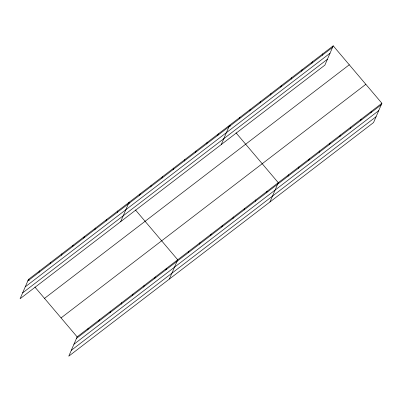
<?xml version="1.0" encoding="UTF-8"?>
<svg xmlns="http://www.w3.org/2000/svg" width="402" height="402" viewBox="0 0 402 402"><rect width="100%" height="100%" fill="white"/><g stroke="black" fill="none" stroke-linecap="round" stroke-linejoin="round"><path stroke-width="0.6" d="M333.223 45.838L28.452 279.435L20.1 298.731L324.871 65.134L333.223 45.838L381.9 103.269L373.548 122.565L68.777 356.162L77.129 336.866L381.9 103.269M38.959 272.405L39.627 270.868M50.134 263.843L50.803 262.305M61.31 255.275L61.973 253.737M72.486 246.712L73.149 245.175M83.661 238.145L84.325 236.607M94.837 229.582L95.5 228.045M106.007 221.015L106.676 219.477M117.183 212.452L117.851 210.914M120.675 221.643L129.027 202.347L129.831 203.296M139.534 195.322L140.203 193.784M87.636 329.841L88.304 328.303M150.71 186.754L151.373 185.216M98.812 321.273L99.48 319.736M161.885 178.192L162.549 176.649M109.987 312.711L110.65 311.168M173.061 169.624L173.724 168.086M121.163 304.143L121.826 302.606M184.237 161.061L184.9 159.519M132.338 295.581L133.002 294.038M195.407 152.494L196.075 150.956M143.514 287.013L144.177 285.475M206.583 143.931L207.251 142.388M154.685 278.45L155.353 276.908M217.758 135.363L218.427 133.826M165.86 269.883L166.528 268.345M221.251 144.559L229.602 125.258L230.401 126.208M169.353 279.078L177.704 259.777L135.449 209.929M239.296 118.856L239.964 117.319M188.211 252.752L188.88 251.215M249.657 110.912L250.325 109.374M260.019 102.972L260.687 101.435M199.387 244.185L200.05 242.647M270.385 95.028L271.048 93.49M210.563 235.622L211.226 234.085M280.747 87.088L281.41 85.551M221.738 227.055L222.401 225.517M291.108 79.144L291.772 77.606M232.914 218.492L233.577 216.954M301.47 71.204L302.138 69.662M244.084 209.924L244.753 208.387M311.831 63.26L312.5 61.722M255.26 201.362L255.928 199.824M322.193 55.32L322.861 53.778M266.436 192.794L267.104 191.257M269.928 201.99L278.279 182.694L236.024 132.841M287.973 176.287L288.641 174.749M298.334 168.348L299.003 166.805M308.701 160.403L309.364 158.865M319.062 152.464L319.726 150.921M329.424 144.519L330.087 142.981M339.785 136.574L340.449 135.037M350.147 128.635L350.815 127.097M360.509 120.69L361.177 119.153M370.87 112.751L371.538 111.213M27.783 280.973L332.554 47.376M25.251 286.832L330.022 53.235M22.638 292.872L327.409 59.275M44.516 298.384L349.288 64.787M61.064 317.912L365.835 84.314M76.46 338.404L381.232 104.806M73.928 344.263L378.699 110.666M71.315 350.303L376.086 116.706M28.452 279.435L29.256 280.38M34.873 287.013L77.129 336.866"/></g></svg>
